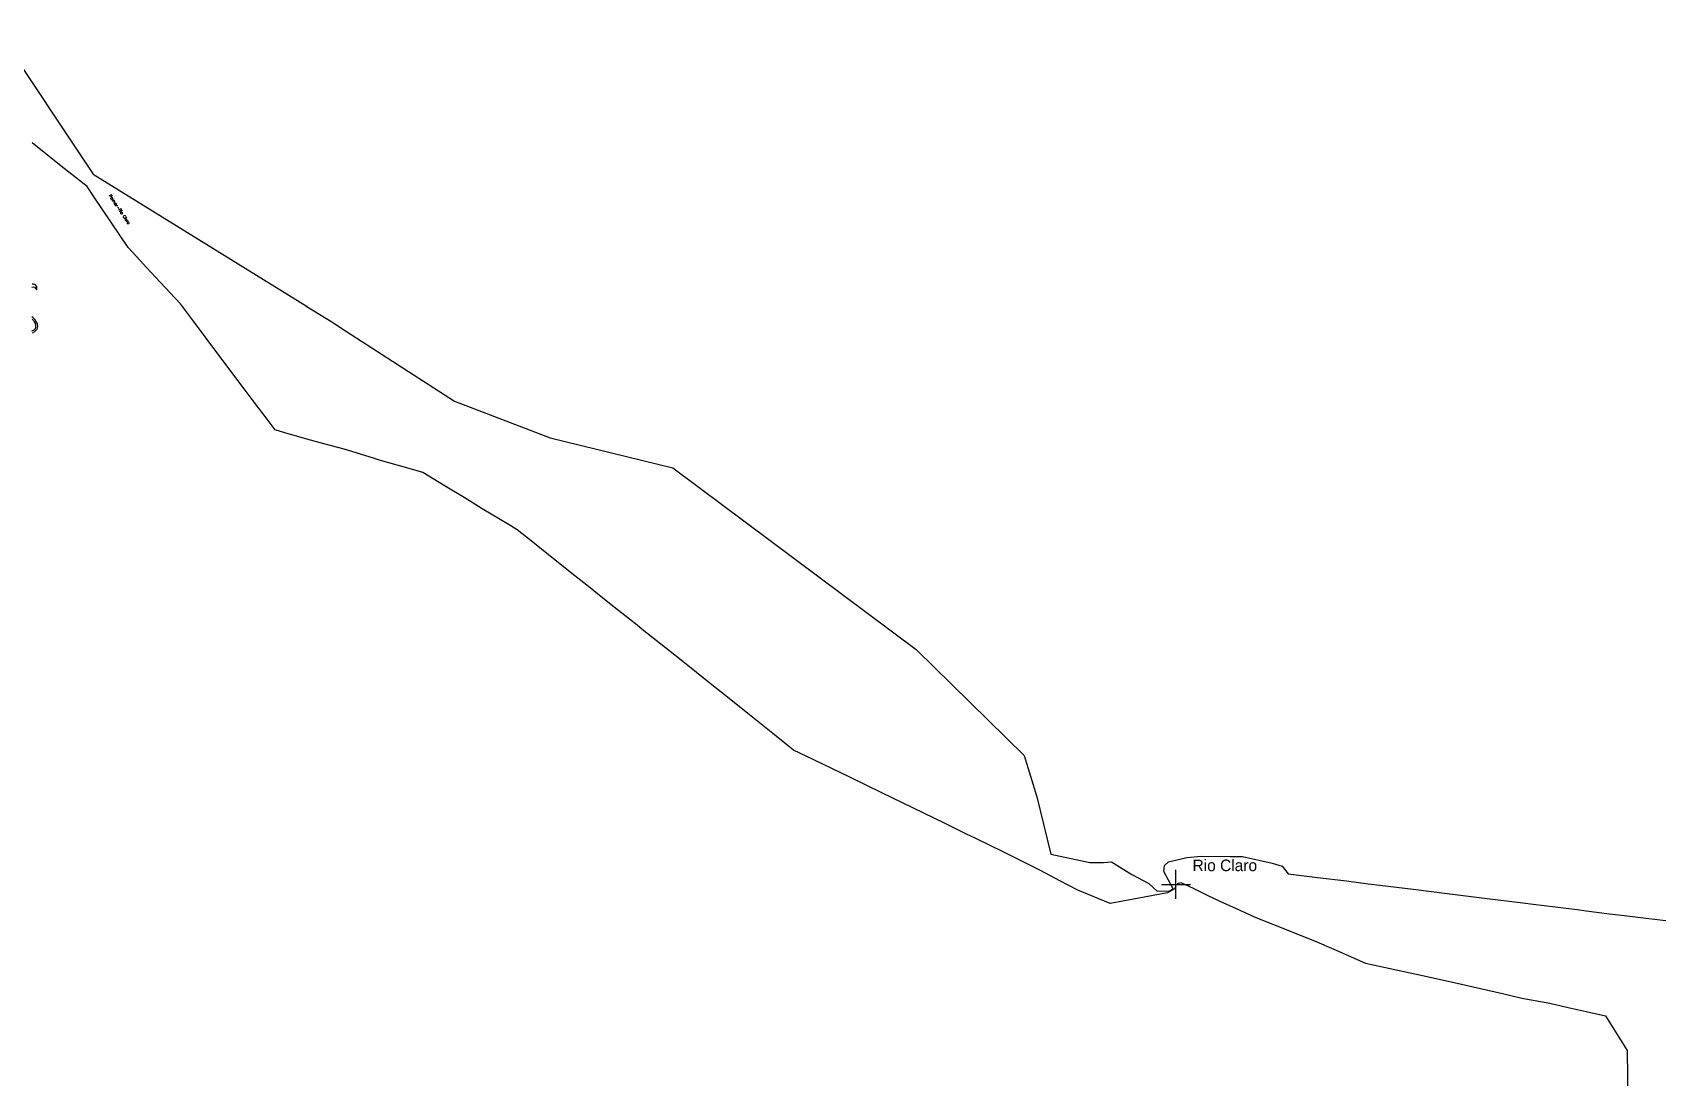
# Model space of a CAD drawing. Extents: x 283583 to 658922, y 889284 to 1241133.
# Drawn here: x 582654 to 610748, y 957135 to 975190 of the extents above; entities that cross this region are included whole.
import ezdxf
from ezdxf.enums import TextEntityAlignment as Align

# ---------------------------------------------------------------- set-up
doc = ezdxf.new("R2010")
doc.units = 0
doc.header["$MEASUREMENT"] = 0
for name, color, linetype in [('230 kV', 14, 'Continuous'), ('Circuito', 40, 'Continuous'), ('PUNTARENAS', 7, 'Continuous'), ('Subestaciones', 7, 'Continuous')]:
    doc.layers.add(name, color=color, linetype=linetype)
doc.styles.add('COMPLEX', font='COMPLEX', dxfattribs={"height": 0.2})

# ---------------------------------------------------------------- blocks, each defined once
blk = doc.blocks.new('UNNAMED')
at = {"color": 0}
for p, q in [((-0.5, 0), (0.5, 0)), ((0, -0.5), (0, 0.5))]:
    blk.add_line(p, q, dxfattribs=at)

msp = doc.modelspace()

# ---------------------------------------------------------------- linework, layer by layer
at = {"layer": '230 kV', "color": 16}
msp.add_lwpolyline([(582068, 975190), (583699, 972740), (587395, 970454), (587378, 970464), (587851, 970172), (587979, 970089), (588334, 969859), (589942, 968818), (591591, 968189), (593709, 967669), (597915, 964530), (599775, 962698), (599996, 961982), (600240, 960995), (600911, 960847), (601148, 960851), (601285, 960859), (601639, 960645), (601933, 960489), (602072, 960354), (602285, 960361), (602352, 960392), (602188, 960693), (602199, 960799), (602270, 960861), (602587, 960938), (602832, 960958), (603334, 960954), (603546, 960953), (604060, 960837), (604232, 960784), (604337, 960655), (604840, 960592), (605346, 960530), (605715, 960483), (605917, 960458), (606496, 960387), (607130, 960308), (607729, 960234), (608388, 960151), (608568, 960129), (609327, 960035), (609480, 960016), (609887, 959965), (610094, 959940), (610566, 959881), (610855, 959845)], dxfattribs=at)
at = {"layer": '230 kV'}
for points in [[(602394, 960433), (602376, 960393), (602250, 960326), (601260, 960139), (600705, 960372), (600394, 960532), (600061, 960710), (599424, 961030), (598929, 961271), (598783, 961341), (598400, 961528), (597317, 962054), (597059, 962179), (596765, 962322), (596145, 962623), (595797, 962792), (595496, 963032), (595294, 963193), (595033, 963401), (594623, 963729), (594383, 963920), (593853, 964343), (593663, 964494), (593182, 964878), (593092, 964949), (592832, 965156), (592560, 965373), (592226, 965639), (592021, 965803), (591594, 966145), (591263, 966409), (591024, 966600), (590883, 966685), (590418, 966963), (590134, 967140), (589779, 967354), (589396, 967586), (589198, 967644), (588662, 967798), (588541, 967833), (588035, 967990), (587621, 968099), (587390, 968165), (587012, 968274), (586842, 968323), (586704, 968508), (586483, 968802), (586308, 969036), (585855, 969640), (585431, 970205), (585208, 970501), (584858, 970879), (584624, 971132), (584513, 971252), (584304, 971477), (583719, 972346), (583596, 972528), (583151, 972883), (582886, 973095), (582647, 973286)], [(602426, 960487), (602483, 960505), (602697, 960405), (602951, 960279), (603156, 960184), (603440, 960054), (603775, 959900), (604081, 959778), (604389, 959656), (604830, 959480), (605125, 959351), (605670, 959113), (606656, 958895), (607203, 958775), (607660, 958674), (608040, 958585), (608373, 958506), (608856, 958417), (609170, 958342), (609484, 958273), (609814, 958200), (610188, 957602), (610230, 954424), (611949, 954397)]]:
    msp.add_lwpolyline(points, dxfattribs=at)
at = {"layer": 'PUNTARENAS', "color": 241}
for points in [[(582643, 970791), (582666, 970797), (582688, 970793), (582713, 970762), (582728, 970746), (582728, 970802), (582699, 970835), (582668, 970844), (582646, 970844)], [(582649, 970235), (582672, 970215), (582683, 970193), (582701, 970162), (582705, 970130), (582707, 970100), (582698, 970073), (582674, 970047), (582636, 970033)], [(582651, 970003), (582691, 970023), (582712, 970039), (582734, 970065), (582743, 970108), (582741, 970155), (582721, 970185), (582698, 970225), (582667, 970263), (582643, 970279)]]:
    msp.add_lwpolyline(points, dxfattribs=at)

# ---------------------------------------------------------------- block references
at = {"layer": 'Subestaciones', "color": 40, "xscale": 500, "yscale": 500, "zscale": 1302.938314}
msp.add_blockref('UNNAMED', (602399, 960471), dxfattribs=at)

# ---------------------------------------------------------------- texts
at = {"layer": 'Circuito', "style": 'COMPLEX'}
msp.add_text('Palmar-Rio Claro', height=50, rotation=-56.0146, dxfattribs=at).set_placement((584136, 972121), align=Align.CENTER)
at = {"layer": 'Subestaciones', "color": 30}
msp.add_text('Rio Claro', height=200, dxfattribs=at).set_placement((602685, 960700))

doc.saveas('drawing.dxf')
